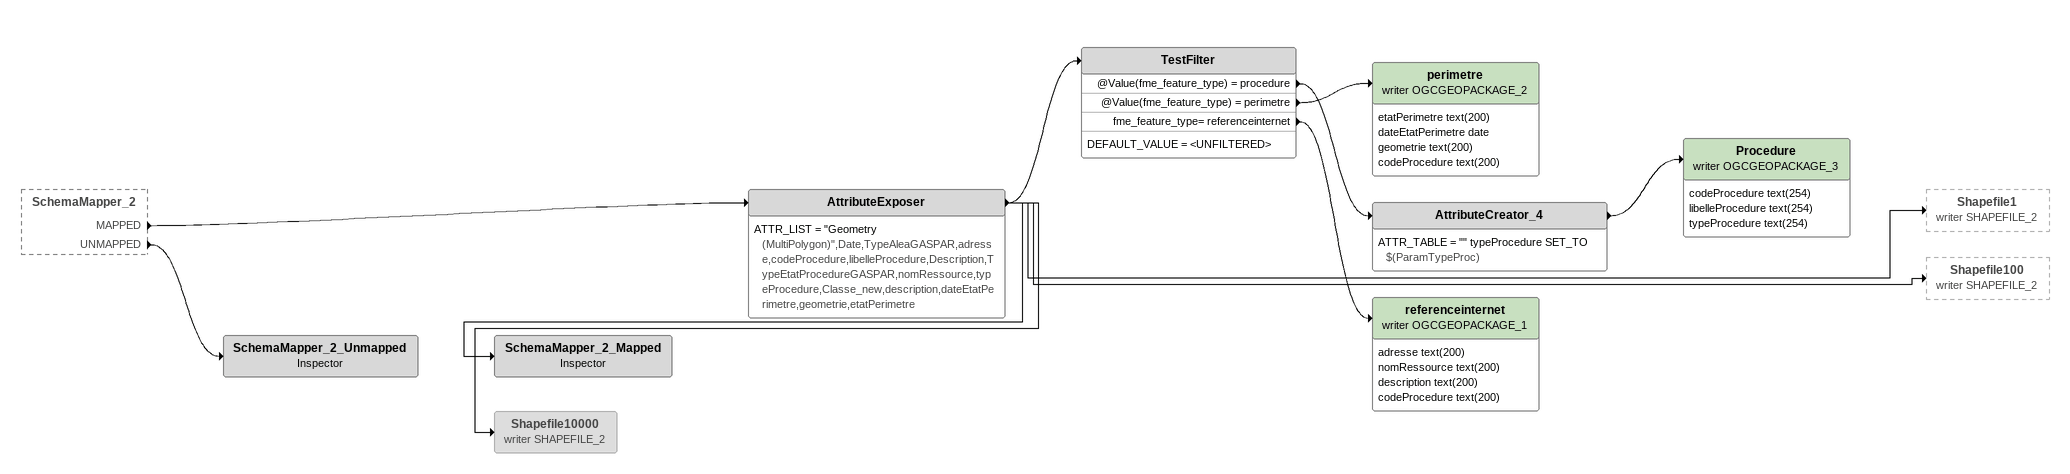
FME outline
SchemaMapper_2 [outside]
    MAPPED -> AttributeExposer
    UNMAPPED -> SchemaMapper_2_Unmapped
AttributeExposer
    ATTR_LIST = "Geometry (MultiPolygon)",Date,TypeAleaGASPAR,adresse,codeProcedure,libelleProcedure,Description,TypeEtatProcedureGASPAR,nomRessource,typeProcedure,Classe_new,description,dateEtatPerimetre,geometrie,etatPerimetre
    -> SchemaMapper_2_Mapped
    -> Shapefile1 (writer SHAPEFILE_2)
    -> Shapefile100 (writer SHAPEFILE_2)
    -> Shapefile10000 (writer SHAPEFILE_2)
    -> TestFilter
TestFilter
    DEFAULT_VALUE = <UNFILTERED>
    @Value(fme_feature_type) = procedure -> AttributeCreator_4
    @Value(fme_feature_type) = perimetre -> perimetre (writer OGCGEOPACKAGE_2)
    fme_feature_type= referenceinternet -> referenceinternet (writer OGCGEOPACKAGE_1)
perimetre (writer OGCGEOPACKAGE_2)
    attributes: etatPerimetre text(200), dateEtatPerimetre date, geometrie text(200), codeProcedure text(200)
AttributeCreator_4
    ATTR_TABLE = "" typeProcedure SET_TO $(ParamTypeProc)
    -> Procedure (writer OGCGEOPACKAGE_3)
Procedure (writer OGCGEOPACKAGE_3)
    attributes: codeProcedure text(254), libelleProcedure text(254), typeProcedure text(254)
referenceinternet (writer OGCGEOPACKAGE_1)
    attributes: adresse text(200), nomRessource text(200), description text(200), codeProcedure text(200)
SchemaMapper_2_Mapped: Inspector
Shapefile10000 (writer SHAPEFILE_2) [off]
SchemaMapper_2_Unmapped: Inspector
